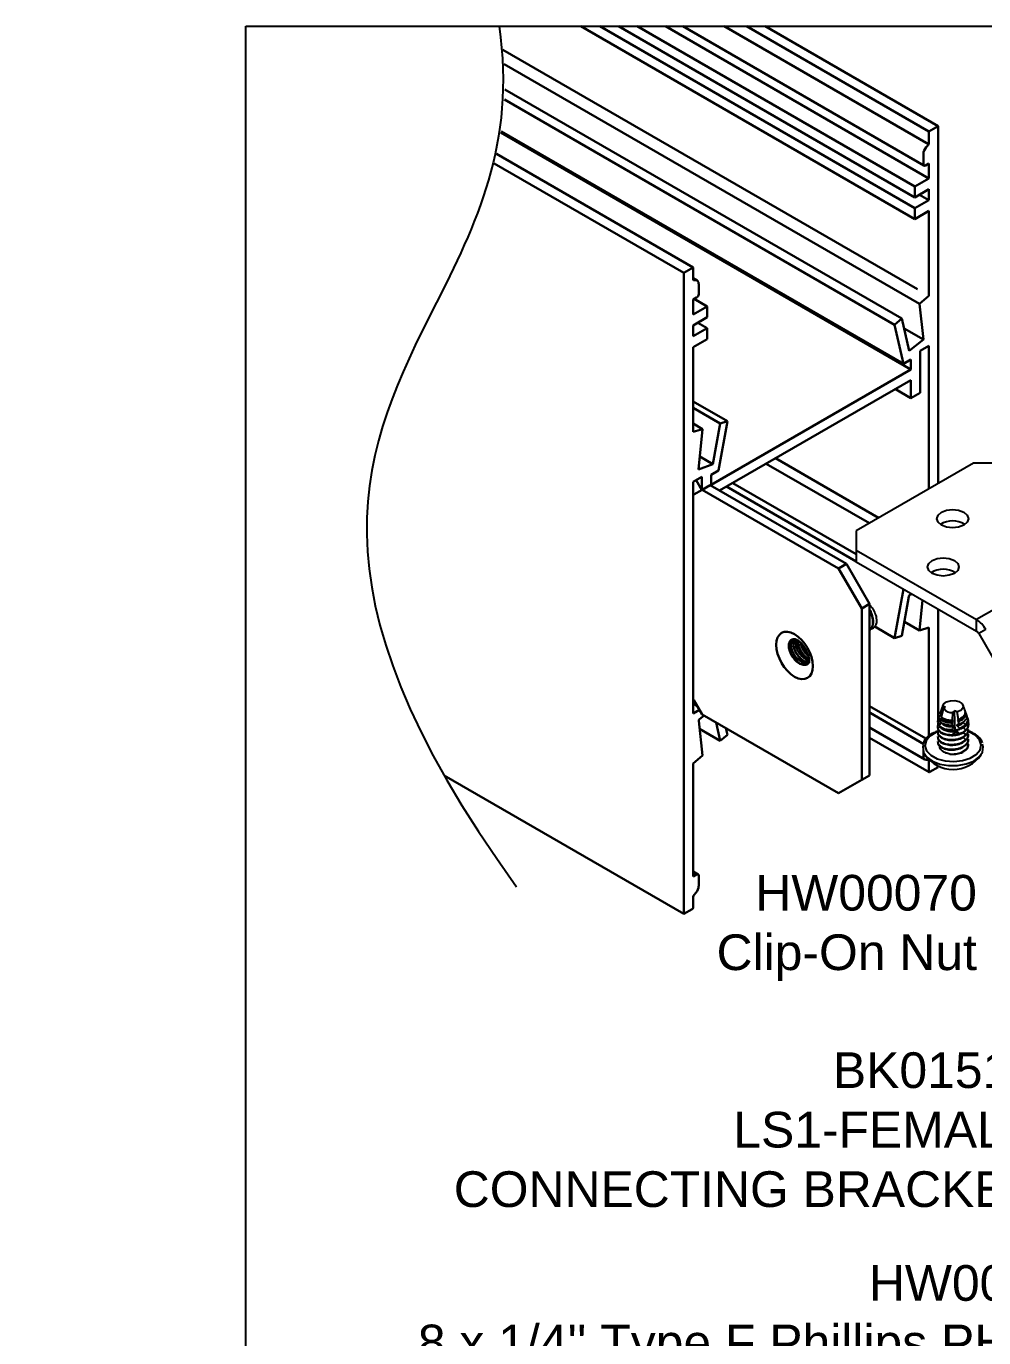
# Model space of a CAD drawing. Extents: x -1.2 to 11.7, y -13.3 to 0.
# Drawn here: x -1.16 to 3.89, y -6.91 to 0 of the extents above; entities that cross this region are included whole.
import ezdxf
from ezdxf import colors
from ezdxf.entities.mleader import LeaderData, LeaderLine
from ezdxf.math import Vec2, Vec3

# ---------------------------------------------------------------- set-up
doc = ezdxf.new("R2010")
doc.units = 0
doc.header["$LTSCALE"] = 0.5
doc.header["$MEASUREMENT"] = 0
for name, color, linetype in [('Brackets', 181, 'CONTINUOUS'), ('Dimension', 10, 'CONTINUOUS'), ('FAB DWG', 221, 'CONTINUOUS'), ('Hardware', 242, 'CONTINUOUS'), ('Housing', 150, 'CONTINUOUS'), ('Mounting', 4, 'CONTINUOUS')]:
    doc.layers.add(name, color=color, linetype=linetype)
doc.layers.add('Text-Unprinted', color=131, linetype='CONTINUOUS', plot=False)
doc.styles.get("Standard").update_dxf_attribs({"font": 'arial.ttf'})

msp = doc.modelspace()

# ---------------------------------------------------------------- linework, layer by layer
at = {"layer": 'Brackets', "lineweight": 30, "transparency": 16777216, "extrusion": (1.72083e-15, 0.816497, 0.57735)}
for p, q in [((2.4479, -2.4177), (3.1661, -2.8324)), ((2.4062, -2.4418), (3.1243, -2.8564)), ((3.1243, -2.8564), (3.1661, -2.8324)), ((3.1661, -2.8324), (3.2876, -3.0428)), ((3.1243, -2.8564), (3.2458, -3.0669)), ((3.2458, -3.0669), (3.2876, -3.0428)), ((3.2458, -3.0669), (3.2458, -3.9702)), ((3.2876, -3.0428), (3.2876, -3.9461)), ((2.362, -3.5492), (2.3577, -3.5516)), ((2.4062, -3.6257), (2.362, -3.5492)), ((3.1243, -4.0404), (2.4062, -3.6257)), ((3.2458, -3.9702), (3.1243, -4.0404)), ((3.2458, -3.9702), (3.2876, -3.9461))]:
    msp.add_line(p, q, dxfattribs=at)
at = {"layer": 'Brackets', "lineweight": 30, "transparency": 16777216, "extrusion": (-2.03185e-17, -7.58296e-17, -1)}
for major_axis in [(-0.0685, 0.1186), (0.0685, -0.1186)]:
    msp.add_ellipse((2.8923, -3.3144), major_axis=major_axis, ratio=0.57735, start_param=-0.785398, end_param=2.356194, dxfattribs=at)
at = {"layer": 'Brackets', "lineweight": 30, "transparency": 16777216}
for centre, start_param, end_param in [((2.9779, -3.265), -2.071815, -1.069778), ((2.9397, -3.2871), -1.337844, -0.149433)]:
    msp.add_ellipse(centre, major_axis=(0.035, -0.0606), ratio=0.57735, start_param=start_param, end_param=end_param, dxfattribs=at)
for points, knots in [([(2.8965, -3.2291), (2.8922, -3.2282), (2.888, -3.2281), (2.8789, -3.2297), (2.8737, -3.2324), (2.866, -3.242), (2.8636, -3.2481), (2.862, -3.2591), (2.8618, -3.2634), (2.8621, -3.2682)], [0.03865195, 0.03865195, 0.03865195, 0.03865195, 0.05589367, 0.05589367, 0.08007646, 0.08007646, 0.10173561, 0.10173561, 0.11305688, 0.11305688, 0.11305688, 0.11305688]), ([(2.8735, -3.2655), (2.8733, -3.2626), (2.8732, -3.2599), (2.8735, -3.2509), (2.8748, -3.2453), (2.8796, -3.236), (2.8832, -3.2326), (2.8903, -3.2296), (2.8931, -3.229), (2.8961, -3.229)], [0.26639296, 0.26639296, 0.26639296, 0.26639296, 0.27857492, 0.27857492, 0.31033347, 0.31033347, 0.34419533, 0.34419533, 0.36385138, 0.36385138, 0.36385138, 0.36385138]), ([(2.8982, -3.2296), (2.8957, -3.231), (2.8936, -3.2331), (2.8889, -3.2399), (2.8871, -3.2455), (2.8864, -3.2548), (2.8864, -3.2576), (2.8866, -3.2604)], [0.29351595, 0.29351595, 0.29351595, 0.29351595, 0.29989359, 0.29989359, 0.31058282, 0.31058282, 0.31479322, 0.31479322, 0.31479322, 0.31479322]), ([(2.8965, -3.2291), (2.8973, -3.2293), (2.8992, -3.2298), (2.9044, -3.2322), (2.9076, -3.234), (2.9151, -3.2391), (2.9193, -3.2426), (2.9283, -3.2512), (2.9331, -3.2565), (2.9423, -3.2684), (2.9468, -3.2752), (2.9549, -3.2893), (2.9584, -3.2968), (2.9639, -3.3112), (2.966, -3.3181), (2.9687, -3.3305), (2.9693, -3.336), (2.9695, -3.3414), (2.9695, -3.3422), (2.9695, -3.343)], [4.401807, 4.401807, 4.401807, 4.401807, 4.610394, 4.610394, 4.813571, 4.813571, 5.030721, 5.030721, 5.264839, 5.264839, 5.511431, 5.511431, 5.762229, 5.762229, 6.007607, 6.007607, 6.238668, 6.238668, 6.283185, 6.283185, 6.283185, 6.283185]), ([(2.8992, -3.2533), (2.8988, -3.248), (2.8992, -3.2431), (2.9009, -3.2361), (2.9017, -3.2336), (2.9029, -3.2315)], [0.58299217, 0.58299217, 0.58299217, 0.58299217, 0.60332517, 0.60332517, 0.61595969, 0.61595969, 0.61595969, 0.61595969]), ([(2.9093, -3.2352), (2.9092, -3.2359), (2.9091, -3.2366), (2.9086, -3.2406), (2.9085, -3.2441), (2.9087, -3.2478)], [0.35323666, 0.35323666, 0.35323666, 0.35323666, 0.35635921, 0.35635921, 0.37061103, 0.37061103, 0.37061103, 0.37061103]), ([(2.9653, -3.3164), (2.9631, -3.3148), (2.9609, -3.313), (2.9522, -3.3055), (2.9462, -3.2987), (2.9356, -3.2838), (2.9312, -3.2757), (2.9247, -3.2597), (2.9226, -3.2521), (2.9217, -3.2449)], [0.04601391, 0.04601391, 0.04601391, 0.04601391, 0.05503366, 0.05503366, 0.08231016, 0.08231016, 0.11002623, 0.11002623, 0.13646468, 0.13646468, 0.13646468, 0.13646468]), ([(2.8621, -3.2682), (2.8624, -3.2718), (2.8629, -3.2758), (2.8656, -3.2887), (2.8688, -3.2978), (2.8772, -3.315), (2.8826, -3.3238), (2.8958, -3.3398), (2.9028, -3.3465), (2.9169, -3.3567), (2.9244, -3.3607), (2.9393, -3.3649), (2.9462, -3.3652), (2.958, -3.3623), (2.9634, -3.3593), (2.9679, -3.3539), (2.9681, -3.3537), (2.9683, -3.3535)], [0.11305688, 0.11305688, 0.11305688, 0.11305688, 0.1217089, 0.1217089, 0.13975364, 0.13975364, 0.15645386, 0.15645386, 0.1716941, 0.1716941, 0.18587802, 0.18587802, 0.19898051, 0.19898051, 0.21119762, 0.21119762, 0.21171203, 0.21171203, 0.21171203, 0.21171203]), ([(2.9688, -3.3515), (2.965, -3.3536), (2.9606, -3.3548), (2.9501, -3.3554), (2.9439, -3.3544), (2.9311, -3.3498), (2.9246, -3.3461), (2.9119, -3.3367), (2.9058, -3.3309), (2.8946, -3.3176), (2.8896, -3.3101), (2.8814, -3.2948), (2.8783, -3.2871), (2.8748, -3.2745), (2.8739, -3.2698), (2.8735, -3.2655)], [0.0982661, 0.0982661, 0.0982661, 0.0982661, 0.1189493, 0.1189493, 0.1441572, 0.1441572, 0.1696395, 0.1696395, 0.1954074, 0.1954074, 0.2221503, 0.2221503, 0.2485381, 0.2485381, 0.266393, 0.266393, 0.266393, 0.266393]), ([(2.8866, -3.2604), (2.8868, -3.2643), (2.8874, -3.2684), (2.8902, -3.2805), (2.8933, -3.2887), (2.8998, -3.3013), (2.9024, -3.3056), (2.9078, -3.3136), (2.9107, -3.3173), (2.9137, -3.3207)], [0.31479322, 0.31479322, 0.31479322, 0.31479322, 0.32045599, 0.32045599, 0.33113607, 0.33113607, 0.33697009, 0.33697009, 0.34231083, 0.34231083, 0.34231083, 0.34231083]), ([(2.9695, -3.3411), (2.9661, -3.3405), (2.9625, -3.3395), (2.9521, -3.3352), (2.9451, -3.3309), (2.9319, -3.3199), (2.9257, -3.3134), (2.9148, -3.2986), (2.9102, -3.2907), (2.9032, -3.2745), (2.9009, -3.2665), (2.8995, -3.2571), (2.8993, -3.2552), (2.8992, -3.2533)], [0.4522552, 0.4522552, 0.4522552, 0.4522552, 0.4664686, 0.4664686, 0.4939308, 0.4939308, 0.5212155, 0.5212155, 0.5486422, 0.5486422, 0.5759336, 0.5759336, 0.5829922, 0.5829922, 0.5829922, 0.5829922]), ([(2.9087, -3.2478), (2.9089, -3.2512), (2.9094, -3.2547), (2.9118, -3.2661), (2.9147, -3.2743), (2.9227, -3.2903), (2.9275, -3.298), (2.939, -3.312), (2.9455, -3.3183), (2.9578, -3.3273), (2.9633, -3.3305), (2.9688, -3.3326)], [0.370611, 0.370611, 0.370611, 0.370611, 0.3834609, 0.3834609, 0.411155, 0.411155, 0.4382411, 0.4382411, 0.4659552, 0.4659552, 0.4879626, 0.4879626, 0.4879626, 0.4879626]), ([(2.9137, -3.3207), (2.9197, -3.3276), (2.9263, -3.3335), (2.9399, -3.3427), (2.9468, -3.3459), (2.959, -3.349), (2.9644, -3.3493), (2.9693, -3.3485)], [0, 0, 0, 0, 0.02756363, 0.02756363, 0.05479452, 0.05479452, 0.07734728, 0.07734728, 0.07734728, 0.07734728]), ([(2.9695, -3.343), (2.9695, -3.345), (2.9695, -3.3467), (2.9692, -3.3496), (2.969, -3.3508), (2.9686, -3.3527), (2.9684, -3.3533), (2.9682, -3.3538), (2.9681, -3.3539), (2.9681, -3.3539)], [0, 0, 0, 0, 0.109005, 0.109005, 0.2180101, 0.2180101, 0.3270151, 0.3270151, 0.3939186, 0.3939186, 0.3939186, 0.3939186])]:
    msp.add_open_spline(points, degree=3, knots=knots, dxfattribs=at)
for points, weights, knots in [([(2.9275, -3.3614), (2.9273, -3.3613), (2.9272, -3.3612), (2.9018, -3.3482), (2.8834, -3.3196), (2.8651, -3.2909), (2.8637, -3.264), (2.863, -3.2514), (2.8665, -3.2422)], [0.999050116649, 0.999522057435, 1, 0.923879532511, 1, 0.923879532511, 1, 0.962916614435, 0.961964837893], [0.46661434, 0.46661434, 0.46661434, 0.46666667, 0.46666667, 0.475, 0.475, 0.48333333, 0.48333333, 0.48739306, 0.48739306, 0.48739306]), ([(2.957, -3.3265), (2.9401, -3.3135), (2.9276, -3.294), (2.9121, -3.2698), (2.9086, -3.2459)], [0.967862127931, 0.946926223379, 1, 0.934837155654, 0.981239476982], [0.33585638, 0.33585638, 0.33585638, 0.34166667, 0.34166667, 0.34880041, 0.34880041, 0.34880041]), ([(2.9349, -3.3393), (2.918, -3.3263), (2.9055, -3.3068), (2.8898, -3.2823), (2.8865, -3.2582)], [0.967862127913, 0.946926223402, 1, 0.934149318957, 0.982231521851], [0.40252305, 0.40252305, 0.40252305, 0.40833333, 0.40833333, 0.41554238, 0.41554238, 0.41554238])]:
    msp.add_rational_spline(points, weights, degree=2, knots=knots, dxfattribs=at)
at = {"layer": 'Dimension', "transparency": 16777216}
msp.add_open_spline([(1.3354, 0), (1.4251, -0.6207), (0.8444, -1.7758), (0.2637, -2.9309), (1.4276, -4.5324)], degree=3, knots=[0.412861, 0.412861, 0.412861, 0.412861, 1, 2, 2, 2, 2], dxfattribs=at)
at = {"layer": 'Hardware', "linetype": 'Continuous', "lineweight": 25, "transparency": 16777216, "extrusion": (1.72083e-15, 0.816497, 0.57735)}
for p, q in [((3.3075, -3.1694), (3.3073, -3.1695)), ((3.288, -3.1807), (3.2876, -3.1809))]:
    msp.add_line(p, q, dxfattribs=at)
at = {"layer": 'Hardware', "linetype": 'Continuous', "lineweight": 25, "transparency": 16777216}
for p, q in [((3.6728, -3.5823), (3.6587, -3.6219)), ((3.6738, -3.5772), (3.6598, -3.6167)), ((3.6871, -3.5879), (3.6728, -3.5823)), ((3.6774, -3.5962), (3.6871, -3.5879)), ((3.791, -3.6064), (3.7806, -3.5772)), ((3.6547, -3.6332), (3.6511, -3.6432)), ((3.6558, -3.628), (3.6524, -3.6377)), ((3.6567, -3.6283), (3.6547, -3.6332)), ((3.6587, -3.6219), (3.6622, -3.6249)), ((3.659, -3.6633), (3.6623, -3.6513)), ((3.6656, -3.6392), (3.6774, -3.5962)), ((3.7252, -3.6149), (3.7234, -3.6572)), ((3.7234, -3.6572), (3.7246, -3.657)), ((3.7349, -3.6066), (3.7252, -3.6149)), ((3.739, -3.721), (3.7349, -3.6066)), ((3.7493, -3.6122), (3.7349, -3.6066)), ((3.7552, -3.6517), (3.7493, -3.6122)), ((3.7567, -3.662), (3.753, -3.6585)), ((3.7541, -3.6518), (3.7552, -3.6517)), ((3.7811, -3.6428), (3.7838, -3.6454)), ((3.7904, -3.6229), (3.7815, -3.6364)), ((3.7923, -3.6241), (3.7923, -3.6139)), ((3.7979, -3.6258), (3.7928, -3.6114)), ((3.8053, -3.6468), (3.8031, -3.6407)), ((3.6452, -3.6911), (3.6452, -3.6943)), ((3.6452, -3.7166), (3.6452, -3.7198)), ((3.6535, -3.6844), (3.6658, -3.694)), ((3.7213, -3.7053), (3.7211, -3.7099)), ((3.7211, -3.7099), (3.7211, -3.7099)), ((3.7229, -3.6687), (3.7222, -3.6836)), ((3.7257, -3.6634), (3.7229, -3.6687)), ((3.739, -3.721), (3.7251, -3.7328)), ((3.7595, -3.729), (3.739, -3.721)), ((3.759, -3.6773), (3.7567, -3.662)), ((3.7629, -3.7031), (3.7621, -3.6977)), ((3.7811, -3.6683), (3.7926, -3.6793)), ((3.7811, -3.6939), (3.7951, -3.7073)), ((3.7811, -3.7194), (3.7951, -3.7328)), ((3.8092, -3.6815), (3.8092, -3.6783)), ((3.8092, -3.707), (3.8092, -3.7038)), ((3.8092, -3.7326), (3.8092, -3.7294)), ((3.6452, -3.7421), (3.6452, -3.7453)), ((3.6452, -3.7676), (3.6452, -3.7708)), ((3.7811, -3.7449), (3.7951, -3.7583)), ((3.8092, -3.7581), (3.8092, -3.7549))]:
    msp.add_line(p, q, dxfattribs=at)
at = {"layer": 'Hardware', "linetype": 'Continuous', "lineweight": 25, "transparency": 16777216, "flags": 128}
for points in [[(3.6728, -3.5823), (3.6785, -3.5694), (3.6929, -3.559), (3.7134, -3.553), (3.7364, -3.5525), (3.7578, -3.5574), (3.7737, -3.567), (3.7813, -3.5796), (3.7793, -3.5928), (3.7679, -3.6044), (3.7493, -3.6122)], [(3.6465, -3.7161), (3.6364, -3.7202), (3.6048, -3.7397), (3.5851, -3.7639), (3.5794, -3.7904), (3.5881, -3.8166), (3.6104, -3.84), (3.6442, -3.8583), (3.6861, -3.8696), (3.732, -3.873), (3.7775, -3.8679), (3.818, -3.855), (3.8497, -3.8355), (3.8694, -3.8113), (3.8751, -3.7848), (3.8664, -3.7586), (3.844, -3.7352), (3.8103, -3.7169)], [(3.5718, -3.7827), (3.5682, -3.7966), (3.5719, -3.824), (3.5893, -3.8495), (3.6191, -3.8709), (3.6584, -3.8863), (3.7039, -3.8943), (3.7514, -3.8942), (3.7968, -3.8861), (3.836, -3.8706), (3.8656, -3.8491), (3.8828, -3.8235), (3.8862, -3.7962), (3.8825, -3.7822)]]:
    msp.add_lwpolyline(points, dxfattribs=at)
at = {"layer": 'Hardware', "linetype": 'Continuous', "lineweight": 25, "transparency": 16777216}
for centre, radius, start, end in [((3.7223, -3.552), 0.063, 224.56312, 272.69547), ((3.77, -3.614), 0.0223, 336.2735, 19.74247), ((3.7232, -3.5981), 0.1118, 239.08269, 268.91446), ((3.7275, -3.597), 0.1358, 268.99603, 283.64351), ((3.7272, -3.734), 0.1806, 215.08306, 324.91694), ((3.7272, -3.7016), 0.1334, 262.58357, 289.58645)]:
    msp.add_arc(centre, radius, start, end, dxfattribs=at)
for centre, major_axis, ratio, start_param, end_param in [((3.2665, -3.0984), (0.041, -0.071), 0.57735, 0, 0.049426), ((3.7272, -3.3912), (0.0345, 0.4644), 0.11879, 2.106865, 2.124296), ((3.7272, -3.3912), (0.0568, 0.413), 0.076924, 2.224563, 2.242331), ((3.7272, -3.3912), (-0.0516, 0.455), 0.087058, 2.184743, 2.202005), ((3.7272, -3.3912), (0.0345, 0.4644), 0.11879, 4.107927, 4.125516), ((3.7272, -3.3912), (0.0435, 0.5851), 0.11879, 2.061924, 2.068646), ((3.7272, -3.3912), (0.0716, 0.5203), 0.076924, 2.179959, 2.186779), ((3.7272, -3.3912), (-0.0516, 0.455), 0.087058, 2.254986, 2.273088), ((3.7272, -3.3912), (-0.0516, 0.455), 0.087058, 2.328929, 2.348117), ((3.7272, -3.3912), (0.0345, 0.4644), 0.11879, 3.958698, 3.978337), ((3.7272, -3.3912), (0.0345, 0.4644), 0.11879, 4.035415, 4.053894), ((3.7272, -3.3912), (0.0435, 0.5851), 0.11879, 4.105801, 4.111201), ((3.7272, -3.3912), (-0.0651, 0.5733), 0.087058, 2.197793, 2.199315)]:
    msp.add_ellipse(centre, major_axis=major_axis, ratio=ratio, start_param=start_param, end_param=end_param, dxfattribs=at)
for points, knots in [([(3.2876, -3.0488), (3.2938, -3.0548), (3.2995, -3.062), (3.3072, -3.0741), (3.3096, -3.0784), (3.3161, -3.0917), (3.3194, -3.1009), (3.3238, -3.1204), (3.3243, -3.1294), (3.3231, -3.1438), (3.3216, -3.1499), (3.3168, -3.1605), (3.3135, -3.1649), (3.3095, -3.1681)], [0.6311204, 0.6311204, 0.6311204, 0.6311204, 0.7921265, 0.7921265, 0.8755761, 0.8755761, 1.0459468, 1.0459468, 1.2386966, 1.2386966, 1.4068658, 1.4068658, 1.5792447, 1.5792447, 1.5792447, 1.5792447]), ([(3.6547, -3.6463), (3.6529, -3.648), (3.6476, -3.653), (3.6463, -3.6588), (3.6454, -3.6626)], [0, 0, 0, 0, 0.3290711, 1, 1, 1, 1]), ([(3.6599, -3.6602), (3.6579, -3.6605), (3.6544, -3.661), (3.6496, -3.6619), (3.6468, -3.6624), (3.6454, -3.6626)], [0, 0, 0, 0, 0.417151, 0.708574, 1, 1, 1, 1]), ([(3.6511, -3.6432), (3.6512, -3.6426), (3.6513, -3.6409), (3.6524, -3.6392), (3.6532, -3.638)], [0, 0, 0, 0, 0.303953, 1, 1, 1, 1]), ([(3.6511, -3.6432), (3.6522, -3.6442), (3.6558, -3.6474), (3.6595, -3.6504), (3.662, -3.6526)], [0, 0, 0, 0, 0.311744, 1, 1, 1, 1]), ([(3.6622, -3.6319), (3.6608, -3.6321), (3.6583, -3.6325), (3.6558, -3.633), (3.6547, -3.6332)], [0, 0, 0, 0, 0.553329, 1, 1, 1, 1]), ([(3.6587, -3.6219), (3.6587, -3.6208), (3.6588, -3.6191), (3.6599, -3.6175), (3.6603, -3.6169)], [0, 0, 0, 0, 0.597927, 1, 1, 1, 1]), ([(3.6623, -3.6513), (3.6628, -3.6506), (3.6644, -3.6484), (3.6659, -3.6462), (3.667, -3.6447)], [0, 0, 0, 0, 0.302927, 1, 1, 1, 1]), ([(3.6623, -3.6513), (3.6646, -3.6532), (3.6708, -3.6587), (3.6865, -3.6653), (3.7057, -3.6688), (3.7183, -3.6687), (3.7229, -3.6687)], [0, 0, 0, 0, 0.17859, 0.499536, 0.816877, 1, 1, 1, 1]), ([(3.7234, -3.6572), (3.7164, -3.657), (3.7019, -3.6567), (3.6825, -3.6512), (3.671, -3.6446), (3.6665, -3.6401), (3.6656, -3.6392)], [0, 0, 0, 0, 0.2892147, 0.6028235, 0.9172916, 1, 1, 1, 1]), ([(3.667, -3.6447), (3.6699, -3.6476), (3.6757, -3.6534), (3.6901, -3.6596), (3.7072, -3.6633), (3.7197, -3.6633), (3.7257, -3.6634)], [0, 0, 0, 0, 0.2476686, 0.5055225, 0.7576665, 1, 1, 1, 1]), ([(3.753, -3.6585), (3.7586, -3.6564), (3.7696, -3.6523), (3.7773, -3.6459), (3.7811, -3.6428)], [0, 0, 0, 0, 0.508709, 1, 1, 1, 1]), ([(3.7815, -3.6364), (3.7768, -3.6401), (3.7695, -3.6462), (3.7591, -3.6502), (3.7552, -3.6517)], [0, 0, 0, 0, 0.625129, 1, 1, 1, 1]), ([(3.7567, -3.662), (3.7632, -3.6592), (3.7737, -3.6545), (3.781, -3.648), (3.7838, -3.6454)], [0, 0, 0, 0, 0.6080917, 1, 1, 1, 1]), ([(3.7878, -3.6608), (3.7832, -3.6645), (3.7752, -3.6711), (3.7639, -3.6755), (3.759, -3.6773)], [0, 0, 0, 0, 0.56887, 1, 1, 1, 1]), ([(3.7811, -3.6428), (3.7855, -3.638), (3.792, -3.6306), (3.7913, -3.6224), (3.791, -3.6196)], [0, 0, 0, 0, 0.662158, 1, 1, 1, 1]), ([(3.7838, -3.6454), (3.7871, -3.6411), (3.7939, -3.6324), (3.796, -3.6202), (3.7928, -3.6136), (3.7919, -3.6117)], [0, 0, 0, 0, 0.410283, 0.832713, 1, 1, 1, 1]), ([(3.797, -3.626), (3.7982, -3.6294), (3.8011, -3.6377), (3.7972, -3.6501), (3.7905, -3.6577), (3.7878, -3.6608)], [0, 0, 0, 0, 0.283174, 0.705394, 1, 1, 1, 1]), ([(3.7926, -3.6793), (3.7961, -3.6751), (3.8038, -3.6659), (3.8059, -3.6499), (3.8039, -3.6378), (3.799, -3.6327), (3.7987, -3.6324)], [0, 0, 0, 0, 0.289061, 0.634043, 0.979457, 1, 1, 1, 1]), ([(3.8043, -3.6471), (3.8055, -3.6502), (3.8089, -3.6588), (3.8052, -3.6724), (3.7975, -3.6812), (3.7941, -3.6852)], [0, 0, 0, 0, 0.240366, 0.662643, 1, 1, 1, 1]), ([(3.6469, -3.7138), (3.6394, -3.7162), (3.6187, -3.7231), (3.5934, -3.7416), (3.5755, -3.7602), (3.5725, -3.7724), (3.5719, -3.7745)], [0, 0, 0, 0, 0.2005884, 0.5597864, 0.9214503, 1, 1, 1, 1]), ([(3.654, -3.6736), (3.6513, -3.6765), (3.6437, -3.6844), (3.6449, -3.6994), (3.6569, -3.7155), (3.678, -3.7262), (3.7019, -3.7318), (3.7174, -3.732), (3.725, -3.7321)], [0, 0, 0, 0, 0.111679, 0.314637, 0.509549, 0.710743, 0.858211, 1, 1, 1, 1]), ([(3.6454, -3.6661), (3.6468, -3.6674), (3.6496, -3.6699), (3.654, -3.6737), (3.657, -3.6761), (3.6585, -3.6774)], [0, 0, 0, 0, 0.328016, 0.656035, 1, 1, 1, 1]), ([(3.6469, -3.6943), (3.6465, -3.6971), (3.6455, -3.7054), (3.6574, -3.7187), (3.6799, -3.7305), (3.7103, -3.7362), (3.743, -3.7348), (3.774, -3.7262), (3.7881, -3.7157), (3.7951, -3.7105)], [0, 0, 0, 0, 0.076242, 0.227176, 0.382973, 0.53877, 0.689703, 0.846866, 1, 1, 1, 1]), ([(3.6469, -3.7166), (3.6465, -3.7194), (3.6455, -3.7277), (3.6574, -3.741), (3.6799, -3.7529), (3.7103, -3.7585), (3.743, -3.7572), (3.774, -3.7486), (3.7881, -3.738), (3.7951, -3.7328)], [0, 0, 0, 0, 0.076242, 0.227176, 0.382973, 0.53877, 0.689703, 0.846866, 1, 1, 1, 1]), ([(3.6469, -3.7198), (3.6465, -3.7226), (3.6455, -3.7309), (3.6574, -3.7442), (3.6799, -3.756), (3.7103, -3.7617), (3.743, -3.7604), (3.774, -3.7518), (3.7881, -3.7412), (3.7951, -3.736)], [0, 0, 0, 0, 0.076242, 0.227176, 0.382973, 0.53877, 0.689703, 0.846866, 1, 1, 1, 1]), ([(3.6532, -3.6873), (3.6568, -3.6906), (3.664, -3.6972), (3.6806, -3.7044), (3.7, -3.7091), (3.7142, -3.7096), (3.7211, -3.7099)], [0, 0, 0, 0, 0.247631, 0.504277, 0.756424, 1, 1, 1, 1]), ([(3.6535, -3.6844), (3.6545, -3.683), (3.6565, -3.6802), (3.6604, -3.6747), (3.6634, -3.6706), (3.6654, -3.668)], [0, 0, 0, 0, 0.252417, 0.504835, 1, 1, 1, 1]), ([(3.7222, -3.6836), (3.7156, -3.6834), (3.7006, -3.6829), (3.6796, -3.6774), (3.6658, -3.6699), (3.6604, -3.6647), (3.659, -3.6633)], [0, 0, 0, 0, 0.252713, 0.571095, 0.890838, 1, 1, 1, 1]), ([(3.6654, -3.668), (3.6682, -3.6713), (3.6739, -3.6781), (3.69, -3.6852), (3.7095, -3.6893), (3.7235, -3.6888), (3.7304, -3.6886)], [0, 0, 0, 0, 0.24779, 0.505775, 0.75792, 1, 1, 1, 1]), ([(3.6658, -3.694), (3.6727, -3.697), (3.6864, -3.7029), (3.707, -3.7054), (3.7187, -3.7053), (3.7213, -3.7053)], [0, 0, 0, 0, 0.438042, 0.8761, 1, 1, 1, 1]), ([(3.6715, -3.6996), (3.6721, -3.7004), (3.6759, -3.705), (3.6901, -3.7107), (3.7118, -3.7152), (3.7275, -3.7141), (3.7352, -3.7136)], [0, 0, 0, 0, 0.064926, 0.38546, 0.698434, 1, 1, 1, 1]), ([(3.7211, -3.7099), (3.7222, -3.7097), (3.7243, -3.7094), (3.7286, -3.7086), (3.7318, -3.7079), (3.734, -3.7073)], [0, 0, 0, 0, 0.249848, 0.499699, 1, 1, 1, 1]), ([(3.7304, -3.6886), (3.7287, -3.6916), (3.7263, -3.6961), (3.7232, -3.7017), (3.7219, -3.7043), (3.7213, -3.7053)], [0, 0, 0, 0, 0.541105, 0.811676, 1, 1, 1, 1]), ([(3.7222, -3.6836), (3.7232, -3.6834), (3.7255, -3.683), (3.7279, -3.6826), (3.7292, -3.6823)], [0, 0, 0, 0, 0.429588, 1, 1, 1, 1]), ([(3.7352, -3.7136), (3.7335, -3.7166), (3.7309, -3.7213), (3.7275, -3.7275), (3.7258, -3.7306), (3.725, -3.7321)], [0, 0, 0, 0, 0.499961, 0.749977, 1, 1, 1, 1]), ([(3.76, -3.7264), (3.7586, -3.7252), (3.7553, -3.7222), (3.75, -3.7173), (3.7459, -3.7138), (3.7438, -3.712)], [0, 0, 0, 0, 0.246446, 0.623126, 1, 1, 1, 1]), ([(3.7451, -3.7054), (3.7482, -3.705), (3.7528, -3.7045), (3.7587, -3.7037), (3.7616, -3.7032), (3.7629, -3.7031)], [0, 0, 0, 0, 0.51844, 0.777745, 1, 1, 1, 1]), ([(3.7486, -3.6854), (3.7551, -3.6832), (3.768, -3.679), (3.7768, -3.6719), (3.7811, -3.6683)], [0, 0, 0, 0, 0.50834, 1, 1, 1, 1]), ([(3.7621, -3.6977), (3.7614, -3.6971), (3.7595, -3.6953), (3.755, -3.6911), (3.7512, -3.6876), (3.7486, -3.6854)], [0, 0, 0, 0, 0.14554, 0.437363, 1, 1, 1, 1]), ([(3.7497, -3.6787), (3.7516, -3.6784), (3.7547, -3.678), (3.7578, -3.6775), (3.759, -3.6773)], [0, 0, 0, 0, 0.609568, 1, 1, 1, 1]), ([(3.76, -3.7264), (3.767, -3.7239), (3.7807, -3.7189), (3.7904, -3.7111), (3.7951, -3.7073)], [0, 0, 0, 0, 0.508679, 1, 1, 1, 1]), ([(3.7621, -3.6977), (3.7635, -3.6972), (3.7728, -3.6937), (3.7837, -3.6875), (3.7907, -3.681), (3.7926, -3.6793)], [0, 0, 0, 0, 0.115809, 0.765213, 1, 1, 1, 1]), ([(3.7941, -3.6852), (3.7883, -3.6897), (3.7795, -3.6968), (3.7672, -3.7014), (3.7629, -3.7031)], [0, 0, 0, 0, 0.649225, 1, 1, 1, 1]), ([(3.7951, -3.7073), (3.7999, -3.7014), (3.8096, -3.6893), (3.8114, -3.6734), (3.8062, -3.6659), (3.8053, -3.6647)], [0, 0, 0, 0, 0.449384, 0.910592, 1, 1, 1, 1]), ([(3.7951, -3.7105), (3.8006, -3.7045), (3.8089, -3.6954), (3.8079, -3.6851), (3.8076, -3.6815)], [0, 0, 0, 0, 0.654264, 1, 1, 1, 1]), ([(3.7951, -3.7328), (3.8006, -3.7269), (3.8089, -3.7177), (3.8079, -3.7074), (3.8076, -3.7038)], [0, 0, 0, 0, 0.654264, 1, 1, 1, 1]), ([(3.7951, -3.736), (3.8006, -3.73), (3.8089, -3.7209), (3.8079, -3.7106), (3.8076, -3.707)], [0, 0, 0, 0, 0.654264, 1, 1, 1, 1]), ([(3.7951, -3.7583), (3.8006, -3.7524), (3.8089, -3.7432), (3.8079, -3.7329), (3.8076, -3.7294)], [0, 0, 0, 0, 0.654264, 1, 1, 1, 1]), ([(3.8821, -3.7741), (3.8797, -3.7683), (3.8737, -3.7535), (3.8519, -3.7338), (3.8296, -3.7214), (3.8136, -3.7148), (3.809, -3.7134), (3.806, -3.7125)], [0, 0, 0, 0, 0.215585, 0.546434, 0.880774, 0.919383, 1, 1, 1, 1]), ([(3.6469, -3.7421), (3.6465, -3.7449), (3.6455, -3.7532), (3.6574, -3.7665), (3.6799, -3.7784), (3.7103, -3.7841), (3.743, -3.7827), (3.774, -3.7741), (3.7881, -3.7636), (3.7951, -3.7583)], [0, 0, 0, 0, 0.076242, 0.227176, 0.382973, 0.53877, 0.689703, 0.846866, 1, 1, 1, 1]), ([(3.6469, -3.7453), (3.6465, -3.7481), (3.6455, -3.7564), (3.6574, -3.7697), (3.6799, -3.7816), (3.7103, -3.7873), (3.743, -3.7859), (3.774, -3.7773), (3.7881, -3.7667), (3.7951, -3.7615)], [0, 0, 0, 0, 0.076242, 0.227176, 0.382973, 0.53877, 0.689703, 0.846866, 1, 1, 1, 1]), ([(3.6469, -3.7676), (3.6465, -3.7704), (3.6455, -3.7787), (3.6574, -3.7921), (3.6799, -3.8039), (3.7103, -3.8096), (3.7431, -3.8083), (3.7736, -3.7994), (3.7964, -3.7846), (3.8088, -3.7687), (3.8079, -3.7584), (3.8076, -3.7549)], [0, 0, 0, 0, 0.061782, 0.184089, 0.310337, 0.436585, 0.558892, 0.686247, 0.810337, 0.934427, 1, 1, 1, 1]), ([(3.6469, -3.7708), (3.6465, -3.7736), (3.6455, -3.7819), (3.6574, -3.7952), (3.6799, -3.8071), (3.7103, -3.8128), (3.7431, -3.8115), (3.7736, -3.8026), (3.7964, -3.7877), (3.8088, -3.7719), (3.8079, -3.7616), (3.8076, -3.7581)], [0, 0, 0, 0, 0.061782, 0.184089, 0.310337, 0.436585, 0.558892, 0.686247, 0.810337, 0.934427, 1, 1, 1, 1]), ([(3.71, -3.8339), (3.7032, -3.8322), (3.6882, -3.8286), (3.6703, -3.8183), (3.6581, -3.8056), (3.6575, -3.7966), (3.6573, -3.7927)], [0, 0, 0, 0, 0.232817, 0.510296, 0.787177, 1, 1, 1, 1]), ([(3.71, -3.8339), (3.7209, -3.834), (3.7427, -3.8342), (3.7736, -3.8249), (3.7964, -3.8101), (3.8088, -3.7942), (3.8079, -3.7839), (3.8076, -3.7804)], [0, 0, 0, 0, 0.222392, 0.4469, 0.665652, 0.884404, 1, 1, 1, 1]), ([(3.7719, -3.8273), (3.7803, -3.8227), (3.7967, -3.8137), (3.8087, -3.7973), (3.8079, -3.7871), (3.8076, -3.7836)], [0, 0, 0, 0, 0.400573, 0.792757, 1, 1, 1, 1]), ([(3.7951, -3.7615), (3.8006, -3.7556), (3.8089, -3.7464), (3.8079, -3.7361), (3.8076, -3.7325)], [0, 0, 0, 0, 0.654264, 1, 1, 1, 1])]:
    msp.add_open_spline(points, degree=3, knots=knots, dxfattribs=at)
for points, weights, knots in [([(3.3023, -3.1038), (3.2997, -3.0928), (3.2944, -3.0823), (3.2913, -3.076), (3.2876, -3.0704)], [0.962017119831, 0.963655602837, 1, 0.978058880099, 0.968766467133], [0.86836863, 0.86836863, 0.86836863, 0.875, 0.875, 0.87900336, 0.87900336, 0.87900336]), ([(3.288, -3.1807), (3.3064, -3.17), (3.3078, -3.1415), (3.3091, -3.113), (3.2935, -3.0828), (3.2908, -3.0774), (3.2876, -3.0723)], [1, 0.923879532511, 1, 0.923879532511, 1, 0.985508589743, 0.976534774902], [0.84722222, 0.84722222, 0.84722222, 0.86111111, 0.86111111, 0.875, 0.875, 0.87764409, 0.87764409, 0.87764409]), ([(3.2876, -3.1808), (3.3037, -3.1695), (3.305, -3.1431), (3.3064, -3.1146), (3.2908, -3.0844), (3.2892, -3.0814), (3.2876, -3.0785)], [0.990135932942, 0.929180756888, 1, 0.923879532511, 1, 0.991932849872, 0.985575592321], [0.73707837, 0.73707837, 0.73707837, 0.75, 0.75, 0.76388889, 0.76388889, 0.76536082, 0.76536082, 0.76536082]), ([(3.2967, -3.1734), (3.3025, -3.1723), (3.3073, -3.1695), (3.3084, -3.1689), (3.3095, -3.1681)], [0.969226892416, 0.978593586387, 1, 0.99510734217, 0.990843637404], [0.843316423, 0.843316423, 0.843316423, 0.847222222, 0.847222222, 0.848114933, 0.848114933, 0.848114933])]:
    msp.add_rational_spline(points, weights, degree=2, knots=knots, dxfattribs=at)
at = {"layer": 'Housing', "lineweight": 30, "transparency": 16777216, "extrusion": (1.72083e-15, 0.816497, 0.57735)}
for p, q in [((3.526, -1.0158), (1.7665, 0)), ((3.5267, -0.9591), (1.8655, 0)), ((3.5267, -0.902), (1.9645, 0)), ((3.5267, -0.8448), (2.0635, 0)), ((3.6, -0.8016), (2.2116, 0)), ((3.574, -0.734), (2.3026, 0)), ((3.5981, -0.6218), (2.5211, 0)), ((3.5993, -0.5547), (2.6385, 0)), ((3.6488, -0.5262), (2.7374, 0)), ((3.5401, -1.3854), (1.3552, -0.1239)), ((3.5501, -1.4622), (1.3622, -0.199)), ((3.4573, -1.5404), (1.3656, -0.3327)), ((3.4194, -1.5723), (1.3637, -0.3854)), ((3.6488, -0.5262), (3.5993, -0.5547)), ((3.6488, -2.4085), (3.6488, -0.5262)), ((3.5053, -1.8081), (1.3446, -0.5606)), ((3.4658, -1.7778), (1.3457, -0.5538)), ((3.5993, -0.5547), (3.5993, -0.6166)), ((2.3585, -1.2711), (1.3223, -0.6729)), ((3.5708, -0.673), (3.5708, -0.7272)), ((3.5953, -0.6263), (3.5856, -0.6373)), ((2.309, -1.2998), (1.3099, -0.723)), ((3.5815, -0.7333), (3.6, -0.7225)), ((3.6, -0.7225), (3.6, -0.8016)), ((3.6, -0.8016), (3.526, -0.8444)), ((3.526, -0.8444), (3.526, -0.9015)), ((3.526, -0.9015), (3.6, -0.8588)), ((3.6, -0.9159), (3.5505, -0.8874)), ((3.6, -0.8588), (3.6, -0.9159)), ((3.6, -0.9159), (3.526, -0.9587)), ((3.526, -0.9587), (3.526, -1.0158)), ((3.526, -1.0158), (3.6, -0.9731)), ((3.6, -0.9731), (3.6, -1.42)), ((2.3585, -1.2711), (2.309, -1.2998)), ((2.309, -1.2998), (2.309, -4.6759)), ((2.3585, -1.333), (2.3585, -1.2711)), ((2.3792, -1.3396), (2.3585, -1.3276)), ((2.3721, -1.3379), (2.3625, -1.3381)), ((2.3869, -1.4107), (2.3869, -1.3566)), ((2.3577, -1.4398), (2.3763, -1.4291)), ((2.3577, -1.5189), (2.3577, -1.4398)), ((2.4318, -1.4761), (2.3633, -1.4366)), ((3.6, -1.42), (3.5501, -1.4622)), ((2.4318, -1.4761), (2.3577, -1.5189)), ((2.4318, -1.5333), (2.4318, -1.4761)), ((3.5501, -1.4622), (3.5715, -1.6507)), ((2.3577, -1.576), (2.4318, -1.5333)), ((2.3577, -1.6332), (2.3577, -1.576)), ((2.4318, -1.5904), (2.3823, -1.5619)), ((3.4573, -1.5404), (3.4194, -1.5723)), ((3.4194, -1.5723), (3.4658, -1.7778)), ((3.4956, -1.7099), (3.4573, -1.5404)), ((2.4318, -1.5904), (2.3577, -1.6332)), ((2.3577, -1.6903), (2.4318, -1.6476)), ((2.4318, -1.6476), (2.4318, -1.5904)), ((3.5715, -1.6507), (3.4689, -1.5914)), ((3.5715, -1.6507), (3.4956, -1.7099)), ((2.3577, -2.1372), (2.3577, -1.6903)), ((3.5541, -1.7098), (3.6, -1.6833)), ((3.5541, -1.931), (3.5541, -1.7098)), ((3.6, -1.6833), (3.6, -2.4367)), ((3.4658, -1.7778), (3.5053, -1.755)), ((3.5053, -1.755), (3.5053, -1.8081)), ((3.5053, -1.8081), (2.4524, -2.416)), ((2.4974, -2.4463), (3.5053, -1.8643)), ((3.5053, -1.8643), (3.5053, -1.9591)), ((3.5053, -1.9591), (3.4233, -1.9117)), ((3.5053, -1.9591), (3.5541, -1.931)), ((2.5383, -2.081), (2.3577, -1.9768)), ((2.5004, -2.0928), (2.3577, -2.0104)), ((2.4077, -2.1217), (2.3577, -2.0928)), ((2.4077, -2.1217), (2.3577, -2.1372)), ((2.3863, -2.3349), (2.4077, -2.1217)), ((2.5004, -2.0928), (2.4622, -2.3066)), ((2.492, -2.34), (2.5383, -2.081)), ((2.5383, -2.081), (2.5004, -2.0928)), ((2.4622, -2.3066), (2.3931, -2.2667)), ((3.335, -2.5896), (2.7921, -2.2761)), ((2.4622, -2.3066), (2.3863, -2.3349)), ((2.4524, -2.3629), (2.492, -2.34)), ((3.2863, -2.6178), (2.7433, -2.3043)), ((2.3577, -2.4006), (2.4037, -2.374)), ((2.3577, -3.6208), (2.3577, -2.4006)), ((2.3737, -2.3913), (2.4037, -2.4432)), ((2.4037, -2.374), (2.4037, -2.4432)), ((2.4062, -2.4418), (2.4479, -2.4177)), ((2.4524, -2.416), (2.4524, -2.3629)), ((3.2167, -2.7817), (2.5665, -2.4064)), ((2.3577, -2.46), (2.362, -2.4673)), ((2.362, -2.4673), (2.4062, -2.4418)), ((3.2167, -2.8191), (2.5341, -2.4251)), ((3.4657, -2.9646), (3.4194, -3.2231)), ((3.4573, -3.2113), (3.4945, -3.0035)), ((3.5002, -2.9959), (3.5121, -2.9914)), ((3.5661, -3.0226), (3.5501, -3.1825)), ((3.6488, -3.6529), (3.6488, -3.0703)), ((3.4194, -3.2231), (3.3148, -3.1627)), ((3.5501, -3.1825), (3.4707, -3.1367)), ((3.5501, -3.1825), (3.6, -3.1669)), ((3.6, -3.1669), (3.6, -3.7374)), ((3.4194, -3.2231), (3.4573, -3.2113)), ((2.3802, -3.5807), (2.3577, -3.5678)), ((3.5834, -3.7527), (3.2876, -3.5819)), ((2.3919, -3.6011), (2.3577, -3.6208)), ((2.4077, -3.842), (2.3869, -3.6585)), ((2.3909, -3.6499), (2.4152, -3.6309)), ((3.574, -3.7809), (3.2907, -3.6174)), ((2.5004, -3.7638), (2.3917, -3.701)), ((2.4787, -3.6676), (2.5004, -3.7638)), ((2.5383, -3.7318), (2.5306, -3.6976)), ((3.5785, -3.8625), (3.2876, -3.6945)), ((3.6488, -3.6795), (3.6488, -3.6691)), ((2.5004, -3.7638), (2.5383, -3.7318)), ((3.6007, -3.9284), (3.2876, -3.7476)), ((2.3577, -3.8842), (2.4077, -3.842)), ((3.5708, -3.8165), (3.5708, -3.8455)), ((3.5856, -3.8642), (3.5953, -3.864)), ((2.3577, -4.4795), (2.3577, -3.8842)), ((3.5993, -3.8691), (3.5993, -3.9252)), ((3.6042, -3.9281), (3.6488, -3.9023)), ((3.6488, -3.9023), (3.6488, -3.8967)), ((2.309, -4.6759), (1.0459, -3.9466)), ((2.3838, -4.4681), (2.3577, -4.453)), ((2.3763, -4.4688), (2.3577, -4.4581)), ((2.3763, -4.4688), (2.3577, -4.4795)), ((2.3869, -4.5291), (2.3869, -4.4749)), ((2.3585, -4.6416), (2.3585, -4.5854)), ((2.3625, -4.5758), (2.3721, -4.5648)), ((2.309, -4.6759), (2.3535, -4.6502))]:
    msp.add_line(p, q, dxfattribs=at)
at = {"layer": 'Housing', "lineweight": 30, "transparency": 16777216, "extrusion": (1.71978e-16, -3.51927e-17, -1)}
msp.add_ellipse((3.5922, -0.6207), major_axis=(-0.005, -0.00866), ratio=0.57735, start_param=-2.356194, end_param=-1.235161, dxfattribs=at)
at = {"layer": 'Housing', "lineweight": 30, "transparency": 16777216, "extrusion": (3.12481e-16, -1.80411e-16, -1)}
for centre, major_axis in [((3.597, -0.6579), (0.0185, 0.032)), ((2.3607, -4.5442), (-0.0185, -0.032))]:
    msp.add_ellipse(centre, major_axis=major_axis, ratio=0.57735, start_param=-2.356215, end_param=-1.235161, dxfattribs=at)
at = {"layer": 'Housing', "lineweight": 30, "transparency": 16777216, "extrusion": (7.58296e-17, 2.03185e-17, -1)}
msp.add_ellipse((3.5815, -0.721), major_axis=(-0.0075, -0.013), ratio=0.57735, start_param=-0.785418, end_param=0.785378, dxfattribs=at)
at = {"layer": 'Housing', "lineweight": 30, "transparency": 16777216, "extrusion": (1.68259e-16, -9.71445e-17, -1)}
msp.add_ellipse((2.3655, -1.329), major_axis=(-0.005, -0.00866), ratio=0.57735, start_param=-0.335635, end_param=0.785398, dxfattribs=at)
at = {"layer": 'Housing', "lineweight": 30, "transparency": 16777216, "extrusion": (2.77556e-17, 4.80741e-17, -1)}
for centre, major_axis in [((2.3607, -1.3717), (0.0185, 0.032)), ((3.597, -3.8304), (-0.0185, -0.032))]:
    msp.add_ellipse(centre, major_axis=major_axis, ratio=0.57735, start_param=-0.335635, end_param=0.785418, dxfattribs=at)
at = {"layer": 'Housing', "lineweight": 30, "transparency": 16777216, "extrusion": (1.57104e-16, -2.83e-16, -1)}
msp.add_ellipse((2.3763, -1.4168), major_axis=(-0.0075, -0.013), ratio=0.57735, start_param=-2.356148, end_param=-0.785398, dxfattribs=at)
at = {"layer": 'Housing', "lineweight": 30, "transparency": 16777216, "extrusion": (2.88444e-16, -1.66533e-16, -1)}
msp.add_ellipse((3.4994, -3.002), major_axis=(0.0035, 0.00606), ratio=0.57735, start_param=-2.129657, end_param=-0.610865, dxfattribs=at)
at = {"layer": 'Housing', "lineweight": 30, "transparency": 16777216, "extrusion": (4.43555e-17, -8.97074e-17, -1)}
msp.add_ellipse((2.3918, -3.655), major_axis=(0.0035, 0.00606), ratio=0.57735, start_param=-2.478723, end_param=-0.959931, dxfattribs=at)
at = {"layer": 'Housing', "lineweight": 30, "transparency": 16777216, "extrusion": (1.88578e-16, -1.72974e-16, -1)}
msp.add_ellipse((3.5922, -3.8731), major_axis=(0.005, 0.00866), ratio=0.57735, start_param=-0.335635, end_param=0.785418, dxfattribs=at)
at = {"layer": 'Housing', "lineweight": 30, "transparency": 16777216, "extrusion": (4.0637e-17, -1.51659e-16, -1)}
msp.add_ellipse((3.6042, -3.9224), major_axis=(-0.0035, -0.00606), ratio=0.57735, start_param=-0.786196, end_param=0.785398, dxfattribs=at)
at = {"layer": 'Housing', "lineweight": 30, "transparency": 16777216, "extrusion": (1.47941e-16, -2.13149e-17, -1)}
msp.add_ellipse((2.3763, -4.4811), major_axis=(0.0075, 0.013), ratio=0.57735, start_param=-0.785418, end_param=-0.00002, dxfattribs=at)
at = {"layer": 'Housing', "lineweight": 30, "transparency": 16777216, "extrusion": (-1.23904e-16, 7.43708e-18, -1)}
msp.add_ellipse((2.3763, -4.4811), major_axis=(0.0075, 0.013), ratio=0.57735, start_param=-0.00002, end_param=0.785378, dxfattribs=at)
at = {"layer": 'Housing', "lineweight": 30, "transparency": 16777216, "extrusion": (2.36652e-16, -2.0073e-16, -1)}
msp.add_ellipse((2.3655, -4.5814), major_axis=(0.005, 0.00866), ratio=0.57735, start_param=-2.356194, end_param=-1.235182, dxfattribs=at)
at = {"layer": 'Housing', "lineweight": 30, "transparency": 16777216, "extrusion": (0, 0, -1)}
msp.add_ellipse((2.3535, -4.6445), major_axis=(-0.0035, -0.00606), ratio=0.57735, start_param=-2.356288, end_param=-0.784601, dxfattribs=at)
at = {"layer": 'Mounting', "linetype": 'Continuous', "transparency": 16777216}
for p, q in [((3.8354, -2.3008), (3.2167, -2.6579)), ((4.0122, -2.3008), (3.8354, -2.3008)), ((3.2167, -2.6579), (3.2167, -2.7599)), ((3.2167, -2.7599), (3.8508, -3.1259)), ((3.2167, -2.7599), (3.2167, -2.8209)), ((3.2167, -2.8209), (3.8508, -3.1869)), ((4.1902, -2.9301), (3.8508, -3.1259)), ((3.8508, -3.1869), (3.8508, -3.1259)), ((3.9, -3.1778), (3.8626, -3.1994)), ((3.8626, -3.1994), (4.3919, -4.116))]:
    msp.add_line(p, q, dxfattribs=at)
at = {"layer": 'Mounting', "linetype": 'Continuous', "transparency": 16777216, "flags": 128}
for points in [[(3.6663, -2.5603), (3.6932, -2.5499), (3.7249, -2.5462), (3.7567, -2.5499), (3.7836, -2.5603), (3.8016, -2.5758), (3.8079, -2.5941), (3.8016, -2.6125), (3.7836, -2.628), (3.7567, -2.6384), (3.7249, -2.642), (3.6932, -2.6384), (3.6663, -2.628), (3.6483, -2.6125), (3.6419, -2.5941), (3.6483, -2.5758), (3.6663, -2.5603)], [(3.6167, -2.8143), (3.6437, -2.8039), (3.6754, -2.8003), (3.7072, -2.8039), (3.7341, -2.8143), (3.7521, -2.8299), (3.7584, -2.8482), (3.7521, -2.8665), (3.7341, -2.8821), (3.7072, -2.8924), (3.6754, -2.8961), (3.6437, -2.8924), (3.6167, -2.8821), (3.5988, -2.8665), (3.5924, -2.8482), (3.5988, -2.8299), (3.6167, -2.8143)]]:
    msp.add_lwpolyline(points, dxfattribs=at)
at = {"layer": 'Mounting', "linetype": 'Continuous', "transparency": 16777216}
for centre, radius, start, end in [((3.7249, -2.7243), 0.1184, 57.28331, 122.71669), ((3.6754, -2.9783), 0.1184, 57.28331, 122.71669), ((3.7758, -3.2462), 0.1418, 28.85488, 58.05058), ((3.8328, -3.2158), 0.0341, 28.85488, 58.05058)]:
    msp.add_arc(centre, radius, start, end, dxfattribs=at)
at = {"layer": 'Text-Unprinted', "ltscale": 0.5, "transparency": 16777216}
msp.add_lwpolyline([(0, 0), (11.4553, 0), (11.4553, -13.3084), (0, -13.3084)], close=True, dxfattribs=at)

# ---------------------------------------------------------------- leaders
at = {"layer": 'FAB DWG', "ltscale": 0.5, "transparency": 16777216}
ml = msp.add_multileader_mtext('Standard', dxfattribs=at)
ml.set_content('HW00070\\PClip-On Nut', color=256)
ml.set_leader_properties()
ml.build(insert=Vec2(0, 0))
ml.multileader.update_dxf_attribs({"dogleg_length": 0.234, "arrow_head_size": 0.18})
ctx = ml.context
ctx.base_point, ctx.char_height, ctx.arrow_head_size, ctx.landing_gap_size, ctx.plane_origin = Vec3(2.406, -4.5904), 0.188, 0.18, 0.09, Vec3(-11.9815, -5.5777)
ctx.text_align_type = 2
notes = []
notes.append((ctx, [(1, (1, 1, 0), (4.3029, -4.5904), (-1, 0), 0.36, [(0, [(4.5635, -5.0085)], 0, [])])]))
ctx.mtext.insert, ctx.mtext.rotation, ctx.mtext.width, ctx.mtext.alignment, ctx.mtext.flow_direction = Vec3(3.8529, -4.4703), 6.283185, 5.009196, 3, 5
ml = msp.add_multileader_mtext('Standard', dxfattribs=at)
ml.set_content('BK01515\\P{\\A1;LS1-FEMALE\\PCONNECTING BRACKET}', color=256)
ml.set_leader_properties()
ml.build(insert=Vec2(0, 0))
ml.multileader.update_dxf_attribs({"dogleg_length": 0.234, "arrow_head_size": 0.18})
ctx = ml.context
ctx.base_point, ctx.char_height, ctx.arrow_head_size, ctx.landing_gap_size, ctx.plane_origin = Vec3(1.0243, -5.5005), 0.188, 0.18, 0.09, Vec3(-7.0749, -8.2952)
ctx.text_align_type = 2
notes.append((ctx, [(1, (1, 1, 0), (4.6249, -5.5005), (-1, 0), 0.36, [(0, [(5.9762, -4.4445)], 0, [])])]))
ctx.mtext.insert, ctx.mtext.rotation, ctx.mtext.width, ctx.mtext.alignment, ctx.mtext.flow_direction = Vec3(4.1749, -5.4049), 6.283185, 5.009196, 3, 5
ml = msp.add_multileader_mtext('Standard', dxfattribs=at)
ml.set_content("\\A1;HW00814-00 \\P8 x 1/4'' Type F Phillips PH Screw", color=256)
ml.set_leader_properties()
ml.build(insert=Vec2(0, 0))
ml.multileader.update_dxf_attribs({"dogleg_length": 0.2669, "arrow_head_size": 0.18})
ctx = ml.context
ctx.base_point, ctx.char_height, ctx.arrow_head_size, ctx.landing_gap_size, ctx.plane_origin = Vec3(1.6513, -6.6215), 0.188, 0.18, 0.09, Vec3(5.3972, -7.0997)
ctx.text_align_type = 2
notes.append((ctx, [(0, (1, 1, 0), (5.2812, -6.6215), (-1, 0), 0.36, [(0, [(6.0984, -4.9026)], 0, [])])]))
ctx.mtext.insert, ctx.mtext.rotation, ctx.mtext.width, ctx.mtext.alignment, ctx.mtext.flow_direction = Vec3(4.8312, -6.5259), 6.283185, 3.752964, 3, 5
for ctx, leaders in notes:
    for number, flags, end, landing, length, lines in leaders:
        leader = LeaderData()
        leader.index, (leader.has_last_leader_line, leader.has_dogleg_vector, leader.attachment_direction) = number, flags
        leader.last_leader_point, leader.dogleg_vector, leader.dogleg_length = Vec3(end), Vec3(landing), length
        for number, points, colour, breaks in lines:
            line = LeaderLine()
            line.index, line.vertices, line.color, line.breaks = number, Vec3.list(points), colors.encode_raw_color(colour), breaks
            leader.lines.append(line)
        ctx.leaders.append(leader)

doc.saveas('drawing.dxf')
